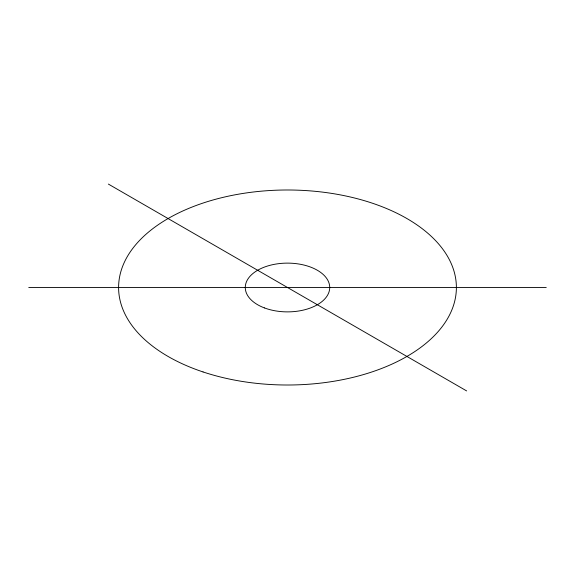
<?xml version="1.0" encoding="UTF-8"?>
<svg xmlns="http://www.w3.org/2000/svg" width="575" height="575" viewBox="0 0 575 575"><rect width="100%" height="100%" fill="white"/><g stroke="black" fill="none" stroke-linecap="round" stroke-linejoin="round"><path stroke-width="0.86" d="M28.75 287.5L546.25 287.5M108.366 184.079L466.634 390.921M264.414 307.912A42.219 24.38 0 0 0 329.655 288.837A42.219 24.38 0 0 0 268.424 265.751A42.219 24.38 0 0 0 264.414 307.912M203.054 371.946A168.892 97.506 0 0 0 456.385 287.5A168.892 97.506 0 0 0 203.054 203.054A168.892 97.506 0 0 0 203.054 371.946"/></g></svg>
